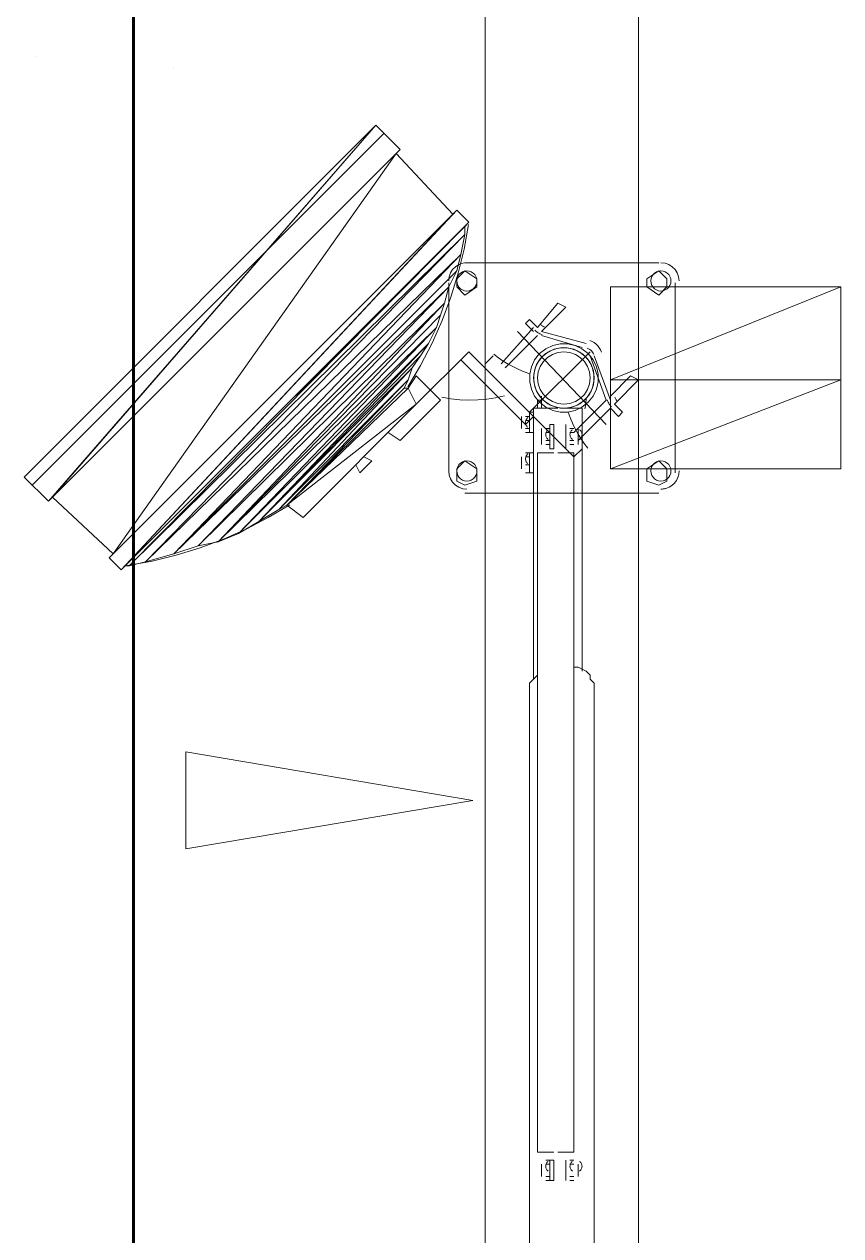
# Paper-space layout '01 Roof Support Layout' of a CAD drawing. Header units: millimetres. Extents: x 5 to 415, y 5 to 292.
# Drawn here: x 51.72 to 64.25, y 78.67 to 97.25 of the extents above; entities that cross this region are included whole.
import ezdxf

# ---------------------------------------------------------------- set-up
doc = ezdxf.new("R2010")
doc.units = ezdxf.units.MM
for name, color, linetype in [('EXISTING', 7, 'Continuous'), ('OVERHANG_SUPPORT', 7, 'Continuous'), ('PROPOSED', 7, 'Continuous')]:
    doc.layers.add(name, color=color, linetype=linetype)

# ---------------------------------------------------------------- blocks, each defined once
blk = doc.blocks.new('SHEET_01')
at = {"layer": 'EXISTING', "color": 254, "linetype": 'Continuous', "lineweight": 13}
for p, q in [((51.908, 96.758), (51.908, 96.758)), ((54.016, 96.572), (54.016, 96.572)), ((51.722, 90.31), (57.116, 95.704)), ((52.094, 89.938), (57.116, 95.704)), ((57.116, 95.704), (52.094, 89.938)), ((52.156, 90), (57.116, 95.704)), ((57.116, 95.704), (57.488, 95.332)), ((52.156, 90), (57.488, 95.332)), ((57.488, 95.332), (52.156, 90)), ((52.156, 90), (57.426, 95.27)), ((53.086, 89.132), (57.426, 95.27)), ((57.426, 95.27), (53.086, 89.132)), ((57.426, 95.27), (58.294, 94.34)), ((53.21, 88.884), (58.356, 94.402)), ((58.356, 94.402), (53.21, 88.884)), ((58.356, 94.402), (58.542, 94.216)), ((53.024, 89.07), (58.294, 94.34)), ((58.294, 94.34), (53.024, 89.07)), ((58.294, 94.34), (53.086, 89.132)), ((58.294, 94.34), (53.21, 88.884)), ((53.21, 88.884), (58.542, 94.216)), ((58.542, 94.216), (53.21, 88.884)), ((58.542, 94.216), (53.272, 88.946)), ((53.272, 88.946), (58.48, 94.154)), ((58.48, 94.154), (53.334, 88.946)), ((53.334, 88.946), (58.48, 94.03)), ((58.48, 94.03), (53.582, 89.008)), ((58.418, 93.72), (58.48, 94.03)), ((58.48, 94.03), (58.48, 94.154)), ((53.582, 89.008), (58.418, 93.72)), ((54.016, 89.132), (58.418, 93.72)), ((58.418, 93.72), (54.016, 89.132)), ((58.418, 93.72), (58.356, 93.472)), ((58.356, 93.472), (54.016, 89.132)), ((58.232, 93.224), (58.356, 93.472)), ((54.016, 89.132), (58.232, 93.224)), ((58.232, 93.224), (54.388, 89.256)), ((58.17, 92.976), (58.232, 93.224)), ((60.712, 91.798), (60.712, 93.224)), ((64.246, 93.224), (60.712, 91.798)), ((60.712, 93.224), (64.246, 93.224)), ((64.246, 91.798), (64.246, 93.224)), ((54.388, 89.256), (58.17, 92.976)), ((54.698, 89.318), (58.17, 92.976)), ((58.17, 92.976), (54.698, 89.318)), ((58.17, 92.976), (58.108, 92.79)), ((58.108, 92.79), (54.698, 89.318)), ((58.046, 92.604), (58.108, 92.79)), ((54.698, 89.318), (58.046, 92.604)), ((58.046, 92.604), (55.008, 89.442)), ((57.922, 92.356), (58.046, 92.604)), ((55.008, 89.442), (57.922, 92.356)), ((55.318, 89.628), (57.922, 92.356)), ((57.922, 92.356), (55.318, 89.628)), ((57.798, 92.17), (55.318, 89.628)), ((57.674, 91.984), (57.798, 92.17)), ((55.318, 89.628), (57.674, 91.984)), ((55.628, 89.814), (57.674, 91.984)), ((57.674, 91.984), (55.628, 89.814)), ((57.612, 91.798), (55.628, 89.814)), ((55.752, 89.876), (57.612, 91.798)), ((60.712, 90.434), (60.712, 91.798)), ((64.246, 91.798), (60.712, 90.434)), ((60.712, 91.798), (64.246, 91.798)), ((64.246, 90.434), (64.246, 91.798)), ((57.612, 91.674), (55.752, 89.876)), ((55.752, 89.876), (57.55, 91.674)), ((57.55, 91.674), (55.752, 89.876)), ((57.736, 91.426), (57.612, 91.674)), ((55.752, 89.876), (57.736, 91.426)), ((57.736, 91.426), (56, 89.69)), ((52.094, 89.938), (51.722, 90.31)), ((60.712, 90.434), (64.246, 90.434)), ((53.086, 89.132), (52.156, 90)), ((55.628, 89.814), (55.318, 89.628)), ((56, 89.69), (55.752, 89.876)), ((55.318, 89.628), (55.008, 89.442)), ((55.008, 89.442), (54.698, 89.318)), ((54.388, 89.256), (54.016, 89.132)), ((54.698, 89.318), (54.388, 89.256)), ((53.21, 88.884), (53.024, 89.07)), ((53.582, 89.008), (53.334, 88.946)), ((54.016, 89.132), (53.582, 89.008)), ((54.202, 86.094), (58.604, 85.35)), ((54.202, 84.606), (54.202, 86.094)), ((58.604, 85.35), (54.202, 84.606))]:
    blk.add_line(p, q, dxfattribs=at)
at = {"layer": 'OVERHANG_SUPPORT', "color": 7, "linetype": 'Continuous', "lineweight": 60}
blk.add_line((53.396, 155.658), (53.396, 61.542), dxfattribs=at)
at = {"layer": 'PROPOSED', "color": 250, "linetype": 'Continuous', "lineweight": 13}
for p, q in [((58.79, 68.982), (58.79, 113.436)), ((61.146, 68.982), (61.146, 113.436)), ((51.846, 90.186), (57.24, 95.58)), ((52.094, 89.938), (57.488, 95.332)), ((57.488, 95.332), (57.426, 95.27)), ((58.294, 94.34), (57.426, 95.27)), ((58.294, 94.34), (58.356, 94.402)), ((58.542, 94.216), (58.48, 94.154)), ((58.48, 94.03), (58.418, 93.72)), ((58.468, 93.806), (58.535, 94.183)), ((58.48, 94.154), (58.48, 94.03)), ((58.378, 93.434), (58.468, 93.806)), ((58.356, 93.472), (58.232, 93.224)), ((58.293, 93.492), (58.26, 93.44)), ((58.337, 93.535), (58.293, 93.492)), ((58.388, 93.568), (58.337, 93.535)), ((58.48, 93.472), (58.356, 93.348)), ((58.447, 93.589), (58.388, 93.568)), ((58.475, 93.468), (58.443, 93.456)), ((58.511, 93.596), (58.447, 93.589)), ((58.511, 93.472), (58.475, 93.468)), ((61.456, 93.596), (58.48, 93.596)), ((58.666, 93.348), (58.48, 93.472)), ((58.547, 93.468), (58.511, 93.472)), ((58.579, 93.456), (58.547, 93.468)), ((61.456, 93.472), (61.27, 93.348)), ((61.451, 93.468), (61.419, 93.456)), ((61.487, 93.472), (61.451, 93.468)), ((61.58, 93.348), (61.456, 93.472)), ((61.551, 93.589), (61.487, 93.596)), ((61.523, 93.468), (61.487, 93.472)), ((61.555, 93.456), (61.523, 93.468)), ((61.61, 93.568), (61.551, 93.589)), ((61.662, 93.535), (61.61, 93.568)), ((61.705, 93.492), (61.662, 93.535)), ((61.738, 93.44), (61.705, 93.492)), ((58.239, 93.381), (58.232, 93.317)), ((58.232, 93.286), (58.232, 90.372)), ((58.26, 93.44), (58.239, 93.381)), ((58.266, 93.069), (58.378, 93.434)), ((58.36, 93.353), (58.356, 93.317)), ((58.356, 93.348), (58.356, 93.224)), ((58.356, 93.317), (58.36, 93.281)), ((58.372, 93.385), (58.36, 93.353)), ((58.36, 93.281), (58.372, 93.249)), ((58.39, 93.414), (58.372, 93.385)), ((58.414, 93.438), (58.39, 93.414)), ((58.443, 93.456), (58.414, 93.438)), ((58.48, 93.286), (58.48, 93.286)), ((58.608, 93.438), (58.579, 93.456)), ((58.632, 93.414), (58.608, 93.438)), ((58.65, 93.385), (58.632, 93.414)), ((58.662, 93.353), (58.65, 93.385)), ((58.65, 93.249), (58.662, 93.281)), ((58.666, 93.317), (58.662, 93.353)), ((58.662, 93.281), (58.666, 93.317)), ((58.666, 93.224), (58.666, 93.348)), ((61.27, 93.348), (61.27, 93.224)), ((61.336, 93.353), (61.332, 93.317)), ((61.332, 93.317), (61.336, 93.281)), ((61.348, 93.385), (61.336, 93.353)), ((61.336, 93.281), (61.348, 93.249)), ((61.366, 93.414), (61.348, 93.385)), ((61.39, 93.438), (61.366, 93.414)), ((61.419, 93.456), (61.39, 93.438)), ((61.456, 93.286), (61.456, 93.286)), ((61.584, 93.438), (61.555, 93.456)), ((61.58, 93.224), (61.58, 93.348)), ((61.608, 93.414), (61.584, 93.438)), ((61.626, 93.385), (61.608, 93.414)), ((61.638, 93.353), (61.626, 93.385)), ((61.626, 93.249), (61.638, 93.281)), ((61.642, 93.317), (61.638, 93.353)), ((61.638, 93.281), (61.642, 93.317)), ((61.704, 90.372), (61.704, 93.286)), ((61.759, 93.381), (61.738, 93.44)), ((61.766, 93.317), (61.759, 93.381)), ((58.232, 93.224), (58.17, 92.976)), ((58.356, 93.224), (58.48, 93.1)), ((58.372, 93.249), (58.39, 93.22)), ((58.39, 93.22), (58.414, 93.196)), ((58.414, 93.196), (58.443, 93.178)), ((58.443, 93.178), (58.475, 93.166)), ((58.475, 93.166), (58.511, 93.162)), ((58.48, 93.1), (58.666, 93.224)), ((58.511, 93.162), (58.547, 93.166)), ((58.547, 93.166), (58.579, 93.178)), ((58.579, 93.178), (58.608, 93.196)), ((58.608, 93.196), (58.632, 93.22)), ((58.632, 93.22), (58.65, 93.249)), ((61.27, 93.224), (61.456, 93.1)), ((61.348, 93.249), (61.366, 93.22)), ((61.366, 93.22), (61.39, 93.196)), ((61.39, 93.196), (61.419, 93.178)), ((61.419, 93.178), (61.451, 93.166)), ((61.451, 93.166), (61.487, 93.162)), ((61.456, 93.1), (61.58, 93.224)), ((61.487, 93.162), (61.523, 93.166)), ((61.523, 93.166), (61.555, 93.178)), ((61.555, 93.178), (61.584, 93.196)), ((61.584, 93.196), (61.608, 93.22)), ((61.608, 93.22), (61.626, 93.249)), ((58.132, 92.711), (58.266, 93.069)), ((59.906, 92.976), (59.596, 92.604)), ((60.03, 92.914), (59.658, 92.542)), ((59.906, 92.976), (60.03, 92.914)), ((58.108, 92.79), (58.046, 92.604)), ((59.472, 92.728), (59.41, 92.666)), ((59.596, 92.604), (59.472, 92.728)), ((58.046, 92.604), (57.922, 92.356)), ((57.977, 92.362), (58.132, 92.711)), ((59.534, 92.604), (59.038, 92.046)), ((59.286, 92.542), (60.65, 91.116)), ((60.65, 91.116), (59.286, 92.542)), ((59.41, 92.666), (59.534, 92.542)), ((59.554, 92.562), (59.567, 92.549)), ((59.567, 92.549), (59.582, 92.537)), ((59.582, 92.537), (59.597, 92.526)), ((59.641, 92.649), (59.649, 92.642)), ((59.649, 92.642), (59.657, 92.636)), ((59.657, 92.636), (59.665, 92.63)), ((59.658, 92.542), (60.34, 92.356)), ((59.665, 92.63), (59.674, 92.624)), ((59.674, 92.624), (59.683, 92.62)), ((59.683, 92.62), (59.693, 92.615)), ((59.693, 92.615), (59.702, 92.612)), ((57.922, 92.356), (57.798, 92.17)), ((57.801, 92.022), (57.977, 92.362)), ((59.596, 92.48), (59.1, 91.984)), ((59.597, 92.526), (59.613, 92.517)), ((59.613, 92.517), (59.629, 92.508)), ((59.629, 92.508), (59.646, 92.5)), ((59.646, 92.5), (59.664, 92.494)), ((59.658, 92.48), (60.278, 92.294)), ((59.941, 92.353), (59.828, 92.328)), ((60.057, 92.353), (59.941, 92.353)), ((60.17, 92.328), (60.057, 92.353)), ((60.431, 92.39), (60.396, 92.404)), ((60.463, 92.371), (60.431, 92.39)), ((60.493, 92.349), (60.463, 92.371)), ((60.519, 92.323), (60.493, 92.349)), ((57.798, 92.17), (57.674, 91.984)), ((57.736, 91.426), (58.542, 92.232)), ((60.154, 90.62), (58.542, 92.232)), ((58.914, 92.17), (58.79, 92.046)), ((58.923, 92.195), (58.996, 92.14)), ((60.402, 92.232), (59.472, 91.302)), ((59.626, 92.202), (59.551, 92.106)), ((59.722, 92.277), (59.626, 92.202)), ((59.708, 92.192), (59.636, 92.12)), ((59.754, 92.225), (59.67, 92.158)), ((59.795, 92.247), (59.708, 92.192)), ((59.828, 92.328), (59.722, 92.277)), ((59.822, 92.191), (59.747, 92.143)), ((59.848, 92.269), (59.754, 92.225)), ((59.892, 92.282), (59.795, 92.247)), ((59.907, 92.221), (59.822, 92.191)), ((59.948, 92.291), (59.848, 92.269)), ((59.999, 92.294), (59.892, 92.282)), ((59.999, 92.232), (59.907, 92.221)), ((60.05, 92.291), (59.948, 92.291)), ((60.106, 92.282), (59.999, 92.294)), ((60.091, 92.221), (59.999, 92.232)), ((60.15, 92.269), (60.05, 92.291)), ((60.176, 92.191), (60.091, 92.221)), ((60.203, 92.247), (60.106, 92.282)), ((60.244, 92.225), (60.15, 92.269)), ((60.276, 92.277), (60.17, 92.328)), ((60.251, 92.143), (60.176, 92.191)), ((60.29, 92.192), (60.203, 92.247)), ((60.328, 92.158), (60.244, 92.225)), ((60.372, 92.202), (60.276, 92.277)), ((60.362, 92.12), (60.29, 92.192)), ((60.377, 92.278), (60.358, 92.286)), ((60.447, 92.106), (60.372, 92.202)), ((60.395, 92.268), (60.377, 92.278)), ((60.411, 92.256), (60.395, 92.268)), ((60.65, 91.488), (60.402, 92.17)), ((60.426, 92.241), (60.411, 92.256)), ((60.438, 92.225), (60.426, 92.241)), ((60.448, 92.207), (60.438, 92.225)), ((60.456, 92.188), (60.448, 92.207)), ((60.712, 91.488), (60.464, 92.17)), ((60.541, 92.293), (60.519, 92.323)), ((60.56, 92.261), (60.541, 92.293)), ((60.574, 92.226), (60.56, 92.261)), ((57.604, 91.693), (57.801, 92.022)), ((57.674, 91.984), (57.612, 91.798)), ((59.41, 91.116), (58.418, 92.108)), ((58.996, 92.14), (59.07, 92.089)), ((59.07, 92.089), (59.147, 92.043)), ((59.147, 92.043), (59.227, 91.999)), ((59.227, 91.999), (59.308, 91.96)), ((59.5, 92), (59.475, 91.887)), ((59.551, 92.106), (59.5, 92)), ((59.559, 91.98), (59.537, 91.88)), ((59.581, 92.033), (59.546, 91.936)), ((59.603, 92.074), (59.559, 91.98)), ((59.636, 92.12), (59.581, 92.033)), ((59.67, 92.158), (59.603, 92.074)), ((59.637, 92.006), (59.607, 91.921)), ((59.685, 92.081), (59.637, 92.006)), ((59.747, 92.143), (59.685, 92.081)), ((60.313, 92.081), (60.251, 92.143)), ((60.361, 92.006), (60.313, 92.081)), ((60.395, 92.074), (60.328, 92.158)), ((60.391, 91.921), (60.361, 92.006)), ((60.417, 92.033), (60.362, 92.12)), ((60.439, 91.98), (60.395, 92.074)), ((60.452, 91.936), (60.417, 92.033)), ((60.461, 91.88), (60.439, 91.98)), ((60.498, 92), (60.447, 92.106)), ((60.523, 91.887), (60.498, 92)), ((57.612, 91.798), (57.55, 91.674)), ((57.612, 91.674), (57.736, 91.86)), ((57.736, 91.86), (58.108, 91.488)), ((59.308, 91.96), (59.391, 91.925)), ((59.391, 91.925), (59.476, 91.894)), ((59.475, 91.887), (59.475, 91.771)), ((59.546, 91.936), (59.534, 91.829)), ((59.534, 91.829), (59.546, 91.722)), ((59.537, 91.88), (59.537, 91.778)), ((59.607, 91.921), (59.596, 91.829)), ((59.596, 91.829), (59.607, 91.737)), ((60.402, 91.829), (60.391, 91.921)), ((60.391, 91.737), (60.402, 91.829)), ((60.464, 91.829), (60.452, 91.936)), ((60.452, 91.722), (60.464, 91.829)), ((60.461, 91.778), (60.461, 91.88)), ((60.523, 91.771), (60.523, 91.887)), ((61.022, 91.86), (60.712, 91.55)), ((61.146, 91.798), (60.774, 91.426)), ((61.022, 91.86), (61.146, 91.798)), ((57.55, 91.674), (57.612, 91.674)), ((57.612, 91.674), (57.55, 91.674)), ((57.612, 91.674), (57.736, 91.426)), ((59.475, 91.771), (59.5, 91.658)), ((59.5, 91.658), (59.551, 91.552)), ((59.537, 91.778), (59.559, 91.678)), ((59.546, 91.722), (59.581, 91.625)), ((59.559, 91.678), (59.603, 91.584)), ((59.581, 91.625), (59.636, 91.538)), ((59.607, 91.737), (59.637, 91.652)), ((59.637, 91.652), (59.685, 91.577)), ((60.313, 91.577), (60.361, 91.652)), ((60.361, 91.652), (60.391, 91.737)), ((60.362, 91.538), (60.417, 91.625)), ((60.395, 91.584), (60.439, 91.678)), ((60.417, 91.625), (60.452, 91.722)), ((60.439, 91.678), (60.461, 91.778)), ((60.447, 91.552), (60.498, 91.658)), ((60.498, 91.658), (60.523, 91.771)), ((58.108, 91.488), (57.488, 90.868)), ((58.129, 91.536), (58.265, 91.511)), ((58.265, 91.511), (58.402, 91.495)), ((58.402, 91.495), (58.54, 91.488)), ((58.54, 91.488), (58.678, 91.491)), ((58.678, 91.491), (58.816, 91.502)), ((58.816, 91.502), (58.952, 91.523)), ((58.952, 91.523), (59.088, 91.553)), ((59.551, 91.552), (59.626, 91.456)), ((59.596, 91.364), (59.596, 91.488)), ((59.596, 91.488), (59.658, 91.488)), ((59.603, 91.584), (59.67, 91.5)), ((59.626, 91.456), (59.722, 91.381)), ((59.636, 91.538), (59.708, 91.466)), ((59.658, 91.364), (59.658, 91.55)), ((59.67, 91.5), (59.754, 91.433)), ((59.685, 91.577), (59.747, 91.515)), ((59.708, 91.466), (59.795, 91.411)), ((59.747, 91.515), (59.822, 91.467)), ((59.754, 91.433), (59.848, 91.389)), ((59.822, 91.467), (59.907, 91.437)), ((59.907, 91.437), (59.999, 91.426)), ((59.999, 91.426), (60.091, 91.437)), ((60.091, 91.437), (60.176, 91.467)), ((60.15, 91.389), (60.244, 91.433)), ((60.65, 91.488), (60.154, 90.992)), ((60.176, 91.467), (60.251, 91.515)), ((60.203, 91.411), (60.29, 91.466)), ((60.244, 91.433), (60.328, 91.5)), ((60.251, 91.515), (60.313, 91.577)), ((60.276, 91.381), (60.372, 91.456)), ((60.29, 91.466), (60.362, 91.538)), ((60.328, 91.5), (60.395, 91.584)), ((60.331, 91.399), (60.334, 91.421)), ((60.334, 91.421), (60.337, 91.444)), ((60.337, 91.444), (60.338, 91.467)), ((60.338, 91.467), (60.34, 91.49)), ((60.34, 91.49), (60.34, 91.513)), ((60.372, 91.456), (60.447, 91.552)), ((60.664, 91.494), (60.67, 91.476)), ((60.67, 91.476), (60.678, 91.459)), ((60.678, 91.459), (60.687, 91.443)), ((60.687, 91.443), (60.696, 91.427)), ((60.696, 91.427), (60.707, 91.412)), ((60.898, 91.302), (60.774, 91.426)), ((60.782, 91.532), (60.785, 91.523)), ((60.785, 91.523), (60.79, 91.513)), ((60.79, 91.513), (60.794, 91.504)), ((60.794, 91.504), (60.8, 91.495)), ((60.8, 91.495), (60.806, 91.487)), ((60.806, 91.487), (60.812, 91.479)), ((60.812, 91.479), (60.819, 91.471)), ((59.348, 91.054), (59.348, 91.24)), ((59.534, 91.24), (59.41, 91.116)), ((59.41, 91.24), (59.472, 91.24)), ((59.41, 91.24), (59.41, 91.24)), ((59.472, 91.302), (59.534, 91.302)), ((59.472, 91.302), (59.472, 90.992)), ((59.472, 90.992), (59.472, 91.24)), ((59.534, 90.062), (59.534, 91.364)), ((59.534, 91.364), (59.906, 91.364)), ((59.534, 90.992), (59.534, 91.302)), ((59.722, 91.381), (59.828, 91.33)), ((59.795, 91.411), (59.892, 91.376)), ((59.828, 91.33), (59.941, 91.305)), ((59.848, 91.389), (59.948, 91.367)), ((59.892, 91.376), (59.999, 91.364)), ((59.941, 91.305), (60.057, 91.305)), ((59.948, 91.367), (60.05, 91.367)), ((59.999, 91.364), (60.106, 91.376)), ((60.03, 91.364), (60.278, 91.364)), ((60.05, 91.367), (60.15, 91.389)), ((60.057, 91.305), (60.17, 91.33)), ((60.064, 91.306), (60.095, 91.221)), ((60.106, 91.376), (60.203, 91.411)), ((60.17, 91.33), (60.276, 91.381)), ((60.712, 91.364), (60.216, 90.868)), ((60.278, 91.364), (60.278, 90.372)), ((60.323, 91.353), (60.328, 91.376)), ((60.328, 91.376), (60.331, 91.399)), ((60.707, 91.412), (60.719, 91.397)), ((60.836, 91.24), (60.712, 91.364)), ((60.719, 91.397), (60.732, 91.384)), ((60.898, 91.302), (60.836, 91.24)), ((59.41, 91.178), (59.472, 91.178)), ((59.411, 91.159), (59.41, 91.147)), ((59.41, 91.147), (59.411, 91.135)), ((59.41, 91.054), (59.472, 91.054)), ((59.41, 91.054), (59.41, 91.054)), ((59.413, 91.171), (59.411, 91.159)), ((59.411, 91.135), (59.413, 91.123)), ((59.417, 91.183), (59.413, 91.171)), ((59.413, 91.123), (59.417, 91.111)), ((59.423, 91.194), (59.417, 91.183)), ((59.417, 91.111), (59.423, 91.1)), ((59.43, 91.204), (59.423, 91.194)), ((59.423, 91.1), (59.43, 91.09)), ((59.438, 91.213), (59.43, 91.204)), ((59.43, 91.09), (59.438, 91.081)), ((59.447, 91.221), (59.438, 91.213)), ((59.438, 91.081), (59.447, 91.073)), ((59.658, 91.054), (59.658, 90.806)), ((59.72, 91.054), (59.782, 91.054)), ((59.72, 91.054), (59.72, 91.054)), ((59.782, 90.744), (59.782, 91.116)), ((59.782, 91.116), (59.844, 91.116)), ((59.782, 91.054), (59.782, 90.806)), ((59.844, 91.116), (59.844, 90.744)), ((60.03, 91.116), (60.03, 91.116)), ((60.03, 90.744), (60.03, 91.116)), ((60.03, 91.116), (60.03, 90.744)), ((60.03, 91.054), (60.03, 90.806)), ((60.092, 91.054), (60.154, 91.054)), ((60.092, 91.054), (60.092, 91.054)), ((60.095, 91.221), (60.13, 91.138)), ((60.13, 91.138), (60.169, 91.057)), ((60.154, 91.054), (60.154, 91.054)), ((60.169, 91.057), (60.213, 90.977)), ((60.216, 91.054), (60.216, 90.806)), ((57.302, 90.992), (57.488, 90.868)), ((59.41, 90.992), (59.472, 90.992)), ((59.472, 90.992), (59.534, 90.992)), ((59.72, 90.992), (59.782, 90.992)), ((59.721, 90.973), (59.72, 90.961)), ((59.72, 90.961), (59.721, 90.949)), ((59.72, 90.868), (59.782, 90.868)), ((59.723, 90.985), (59.721, 90.973)), ((59.721, 90.949), (59.723, 90.937)), ((59.727, 90.997), (59.723, 90.985)), ((59.723, 90.937), (59.727, 90.925)), ((59.733, 91.008), (59.727, 90.997)), ((59.727, 90.925), (59.733, 90.914)), ((59.74, 91.018), (59.733, 91.008)), ((59.733, 90.914), (59.74, 90.904)), ((59.748, 91.027), (59.74, 91.018)), ((59.74, 90.904), (59.748, 90.895)), ((59.757, 91.035), (59.748, 91.027)), ((59.748, 90.895), (59.757, 90.887)), ((60.092, 90.992), (60.154, 90.992)), ((60.093, 90.973), (60.092, 90.961)), ((60.092, 90.961), (60.093, 90.949)), ((60.092, 90.868), (60.154, 90.868)), ((60.095, 90.985), (60.093, 90.973)), ((60.093, 90.949), (60.095, 90.937)), ((60.099, 90.997), (60.095, 90.985)), ((60.095, 90.937), (60.099, 90.925)), ((60.105, 91.008), (60.099, 90.997)), ((60.099, 90.925), (60.105, 90.914)), ((60.112, 91.018), (60.105, 91.008)), ((60.105, 90.914), (60.112, 90.904)), ((60.12, 91.027), (60.112, 91.018)), ((60.112, 90.904), (60.12, 90.895)), ((60.129, 91.035), (60.12, 91.027)), ((60.12, 90.895), (60.129, 90.887)), ((60.213, 90.977), (60.26, 90.9)), ((60.216, 90.992), (60.216, 90.992)), ((60.216, 90.992), (60.216, 90.868)), ((60.216, 90.868), (60.216, 90.992)), ((60.216, 90.868), (60.216, 90.868)), ((60.25, 91.027), (60.241, 91.035)), ((60.241, 90.887), (60.25, 90.895)), ((60.258, 91.018), (60.25, 91.027)), ((60.25, 90.895), (60.258, 90.904)), ((60.265, 91.008), (60.258, 91.018)), ((60.258, 90.904), (60.265, 90.914)), ((60.26, 90.9), (60.31, 90.826)), ((60.271, 90.997), (60.265, 91.008)), ((60.265, 90.914), (60.271, 90.925)), ((60.275, 90.985), (60.271, 90.997)), ((60.271, 90.925), (60.275, 90.937)), ((60.277, 90.973), (60.275, 90.985)), ((60.275, 90.937), (60.277, 90.949)), ((60.278, 90.961), (60.277, 90.973)), ((60.277, 90.949), (60.278, 90.961)), ((59.41, 90.682), (59.472, 90.682)), ((59.472, 90.372), (59.472, 90.682)), ((59.472, 90.682), (59.534, 90.682)), ((59.472, 90.682), (59.472, 90.372)), ((59.534, 90.372), (59.534, 90.682)), ((59.596, 90.062), (59.596, 90.682)), ((59.596, 90.682), (59.844, 90.682)), ((59.72, 90.806), (59.782, 90.806)), ((59.72, 90.806), (59.72, 90.806)), ((59.782, 90.744), (59.844, 90.744)), ((59.906, 90.682), (60.154, 90.682)), ((60.03, 90.744), (60.03, 90.744)), ((60.092, 90.806), (60.154, 90.806)), ((60.092, 90.806), (60.092, 90.806)), ((60.154, 90.806), (60.154, 90.806)), ((60.278, 90.744), (60.154, 90.62)), ((60.154, 90.682), (60.154, 79.956)), ((60.31, 90.826), (60.365, 90.753)), ((56.806, 90.496), (56.868, 90.372)), ((56.868, 90.372), (57.054, 90.558)), ((56.93, 90.62), (57.054, 90.558)), ((58.48, 90.558), (58.356, 90.434)), ((58.39, 90.5), (58.372, 90.471)), ((58.414, 90.524), (58.39, 90.5)), ((58.443, 90.542), (58.414, 90.524)), ((58.475, 90.554), (58.443, 90.542)), ((58.511, 90.558), (58.475, 90.554)), ((58.666, 90.434), (58.48, 90.558)), ((58.547, 90.554), (58.511, 90.558)), ((58.579, 90.542), (58.547, 90.554)), ((58.608, 90.524), (58.579, 90.542)), ((58.632, 90.5), (58.608, 90.524)), ((58.65, 90.471), (58.632, 90.5)), ((59.348, 90.434), (59.348, 90.62)), ((59.41, 90.62), (59.472, 90.62)), ((59.41, 90.62), (59.41, 90.62)), ((59.411, 90.601), (59.41, 90.589)), ((59.41, 90.589), (59.411, 90.577)), ((59.41, 90.496), (59.472, 90.496)), ((59.413, 90.613), (59.411, 90.601)), ((59.411, 90.577), (59.413, 90.565)), ((59.417, 90.625), (59.413, 90.613)), ((59.413, 90.565), (59.417, 90.553)), ((59.423, 90.636), (59.417, 90.625)), ((59.417, 90.553), (59.423, 90.542)), ((59.43, 90.646), (59.423, 90.636)), ((59.423, 90.542), (59.43, 90.532)), ((59.438, 90.655), (59.43, 90.646)), ((59.43, 90.532), (59.438, 90.523)), ((59.447, 90.663), (59.438, 90.655)), ((59.438, 90.523), (59.447, 90.515)), ((60.278, 90.496), (60.278, 87.334)), ((61.456, 90.558), (61.27, 90.434)), ((61.366, 90.5), (61.348, 90.471)), ((61.39, 90.524), (61.366, 90.5)), ((61.419, 90.542), (61.39, 90.524)), ((61.451, 90.554), (61.419, 90.542)), ((61.487, 90.558), (61.451, 90.554)), ((61.58, 90.434), (61.456, 90.558)), ((61.523, 90.554), (61.487, 90.558)), ((61.555, 90.542), (61.523, 90.554)), ((61.584, 90.524), (61.555, 90.542)), ((61.608, 90.5), (61.584, 90.524)), ((61.626, 90.471), (61.608, 90.5)), ((51.722, 90.31), (52.094, 89.938)), ((58.232, 90.403), (58.239, 90.339)), ((58.239, 90.339), (58.26, 90.28)), ((58.36, 90.439), (58.356, 90.403)), ((58.356, 90.434), (58.356, 90.248)), ((58.356, 90.403), (58.36, 90.367)), ((58.372, 90.471), (58.36, 90.439)), ((58.36, 90.367), (58.372, 90.335)), ((58.372, 90.335), (58.39, 90.306)), ((58.39, 90.306), (58.414, 90.282)), ((58.48, 90.372), (58.48, 90.372)), ((58.608, 90.282), (58.632, 90.306)), ((58.632, 90.306), (58.65, 90.335)), ((58.662, 90.439), (58.65, 90.471)), ((58.65, 90.335), (58.662, 90.367)), ((58.666, 90.403), (58.662, 90.439)), ((58.662, 90.367), (58.666, 90.403)), ((58.666, 90.248), (58.666, 90.434)), ((59.41, 90.434), (59.41, 90.434)), ((59.41, 90.372), (59.472, 90.372)), ((59.472, 90.372), (59.534, 90.372)), ((61.27, 90.434), (61.27, 90.248)), ((61.336, 90.439), (61.332, 90.403)), ((61.332, 90.403), (61.336, 90.367)), ((61.348, 90.471), (61.336, 90.439)), ((61.336, 90.367), (61.348, 90.335)), ((61.348, 90.335), (61.366, 90.306)), ((61.366, 90.306), (61.39, 90.282)), ((61.456, 90.372), (61.456, 90.372)), ((61.58, 90.248), (61.58, 90.434)), ((61.584, 90.282), (61.608, 90.306)), ((61.608, 90.306), (61.626, 90.335)), ((61.638, 90.439), (61.626, 90.471)), ((61.626, 90.335), (61.638, 90.367)), ((61.642, 90.403), (61.638, 90.439)), ((61.638, 90.367), (61.642, 90.403)), ((61.747, 90.301), (61.761, 90.351)), ((61.761, 90.351), (61.766, 90.403)), ((58.26, 90.28), (58.293, 90.229)), ((58.293, 90.229), (58.337, 90.185)), ((58.337, 90.185), (58.388, 90.152)), ((58.356, 90.248), (58.48, 90.186)), ((58.388, 90.152), (58.447, 90.131)), ((58.414, 90.282), (58.443, 90.264)), ((58.443, 90.264), (58.475, 90.252)), ((58.447, 90.131), (58.511, 90.124)), ((58.475, 90.252), (58.511, 90.248)), ((58.48, 90.186), (58.666, 90.248)), ((58.511, 90.248), (58.547, 90.252)), ((58.547, 90.252), (58.579, 90.264)), ((58.579, 90.264), (58.608, 90.282)), ((59.534, 87.21), (59.534, 90.186)), ((59.596, 85.35), (59.596, 90.186)), ((60.154, 89.752), (60.154, 90.248)), ((61.27, 90.248), (61.456, 90.186)), ((61.39, 90.282), (61.419, 90.264)), ((61.419, 90.264), (61.451, 90.252)), ((61.451, 90.252), (61.487, 90.248)), ((61.456, 90.186), (61.58, 90.248)), ((61.487, 90.248), (61.523, 90.252)), ((61.487, 90.124), (61.498, 90.124)), ((61.498, 90.124), (61.509, 90.125)), ((61.509, 90.125), (61.52, 90.126)), ((61.52, 90.126), (61.532, 90.128)), ((61.523, 90.252), (61.555, 90.264)), ((61.532, 90.128), (61.542, 90.13)), ((61.542, 90.13), (61.553, 90.132)), ((61.553, 90.132), (61.564, 90.135)), ((61.555, 90.264), (61.584, 90.282)), ((61.564, 90.135), (61.613, 90.154)), ((61.613, 90.154), (61.656, 90.181)), ((61.656, 90.181), (61.694, 90.216)), ((61.694, 90.216), (61.724, 90.256)), ((61.724, 90.256), (61.747, 90.301)), ((52.156, 90), (52.094, 89.938)), ((58.48, 90.062), (60.712, 90.062)), ((58.48, 90.062), (59.534, 90.062)), ((60.278, 90.062), (60.712, 90.062)), ((60.712, 90.062), (61.456, 90.062)), ((55.466, 89.687), (55.795, 89.884)), ((55.752, 89.876), (55.628, 89.814)), ((55.752, 89.876), (55.752, 89.876)), ((55.126, 89.511), (55.466, 89.687)), ((54.777, 89.356), (55.126, 89.511)), ((54.054, 89.11), (54.419, 89.222)), ((54.419, 89.222), (54.777, 89.356)), ((53.024, 89.07), (53.086, 89.132)), ((53.305, 88.953), (53.682, 89.02)), ((53.682, 89.02), (54.054, 89.11)), ((53.272, 88.946), (53.21, 88.884)), ((53.334, 88.946), (53.272, 88.946)), ((60.216, 87.396), (60.154, 87.396)), ((60.154, 87.396), (60.154, 87.396)), ((60.34, 87.334), (60.216, 87.396)), ((60.402, 87.272), (60.34, 87.334)), ((59.534, 87.21), (59.472, 87.148)), ((59.472, 87.148), (59.472, 87.086)), ((59.596, 87.272), (59.534, 87.21)), ((60.402, 87.21), (60.402, 87.272)), ((60.464, 87.148), (60.402, 87.21)), ((60.464, 87.086), (60.464, 87.148)), ((59.472, 87.086), (59.472, 87.024)), ((59.472, 74.128), (59.472, 87.024)), ((60.464, 87.024), (60.464, 87.086)), ((60.464, 85.66), (60.464, 87.024)), ((60.464, 74.128), (60.464, 85.66)), ((59.596, 79.956), (59.596, 85.35)), ((59.844, 79.956), (59.596, 79.956)), ((60.154, 79.956), (59.906, 79.956)), ((59.658, 79.584), (59.658, 79.77)), ((59.72, 79.832), (59.782, 79.832)), ((59.72, 79.77), (59.782, 79.77)), ((59.72, 79.77), (59.72, 79.77)), ((59.721, 79.751), (59.72, 79.739)), ((59.72, 79.739), (59.721, 79.727)), ((59.723, 79.764), (59.721, 79.751)), ((59.721, 79.727), (59.723, 79.715)), ((59.727, 79.775), (59.723, 79.764)), ((59.723, 79.715), (59.727, 79.703)), ((59.733, 79.786), (59.727, 79.775)), ((59.74, 79.796), (59.733, 79.786)), ((59.748, 79.805), (59.74, 79.796)), ((59.757, 79.813), (59.748, 79.805)), ((59.782, 79.522), (59.782, 79.832)), ((59.782, 79.832), (59.844, 79.832)), ((59.782, 79.832), (59.782, 79.522)), ((59.844, 79.522), (59.844, 79.832)), ((60.03, 79.832), (60.03, 79.832)), ((60.03, 79.832), (60.03, 79.522)), ((60.03, 79.522), (60.03, 79.832)), ((60.03, 79.584), (60.03, 79.77)), ((60.092, 79.832), (60.154, 79.832)), ((60.092, 79.77), (60.154, 79.77)), ((60.092, 79.77), (60.092, 79.77)), ((60.093, 79.751), (60.092, 79.739)), ((60.092, 79.739), (60.093, 79.727)), ((60.095, 79.764), (60.093, 79.751)), ((60.093, 79.727), (60.095, 79.715)), ((60.099, 79.775), (60.095, 79.764)), ((60.095, 79.715), (60.099, 79.703)), ((60.105, 79.786), (60.099, 79.775)), ((60.112, 79.796), (60.105, 79.786)), ((60.12, 79.805), (60.112, 79.796)), ((60.129, 79.813), (60.12, 79.805)), ((60.154, 79.77), (60.154, 79.77)), ((60.216, 79.77), (60.216, 79.77)), ((60.216, 79.77), (60.216, 79.584)), ((60.216, 79.584), (60.216, 79.77)), ((60.216, 79.77), (60.216, 79.708)), ((60.25, 79.805), (60.241, 79.813)), ((60.258, 79.796), (60.25, 79.805)), ((60.265, 79.786), (60.258, 79.796)), ((60.271, 79.775), (60.265, 79.786)), ((60.275, 79.764), (60.271, 79.775)), ((60.271, 79.703), (60.275, 79.715)), ((60.277, 79.751), (60.275, 79.764)), ((60.275, 79.715), (60.277, 79.727)), ((60.278, 79.739), (60.277, 79.751)), ((60.277, 79.727), (60.278, 79.739)), ((59.72, 79.584), (59.782, 79.584)), ((59.72, 79.584), (59.72, 79.584)), ((59.727, 79.703), (59.733, 79.692)), ((59.733, 79.692), (59.74, 79.682)), ((59.74, 79.682), (59.748, 79.673)), ((59.748, 79.673), (59.757, 79.665)), ((60.092, 79.584), (60.154, 79.584)), ((60.092, 79.584), (60.092, 79.584)), ((60.099, 79.703), (60.105, 79.692)), ((60.105, 79.692), (60.112, 79.682)), ((60.112, 79.682), (60.12, 79.673)), ((60.12, 79.673), (60.129, 79.665)), ((60.154, 79.584), (60.154, 79.584)), ((60.216, 79.708), (60.216, 79.708)), ((60.216, 79.708), (60.216, 79.646)), ((60.216, 79.646), (60.216, 79.646)), ((60.216, 79.646), (60.216, 79.584)), ((60.216, 79.584), (60.216, 79.584)), ((60.241, 79.665), (60.25, 79.673)), ((60.25, 79.673), (60.258, 79.682)), ((60.258, 79.682), (60.265, 79.692)), ((60.265, 79.692), (60.271, 79.703)), ((59.72, 79.522), (59.782, 79.522)), ((59.782, 79.522), (59.844, 79.522)), ((60.03, 79.522), (60.03, 79.522)), ((60.092, 79.522), (60.154, 79.522))]:
    blk.add_line(p, q, dxfattribs=at)

psp = doc.layouts.new('01 Roof Support Layout')

# ---------------------------------------------------------------- block references
psp.add_blockref('SHEET_01', (0, 0))

doc.saveas('drawing.dxf')
